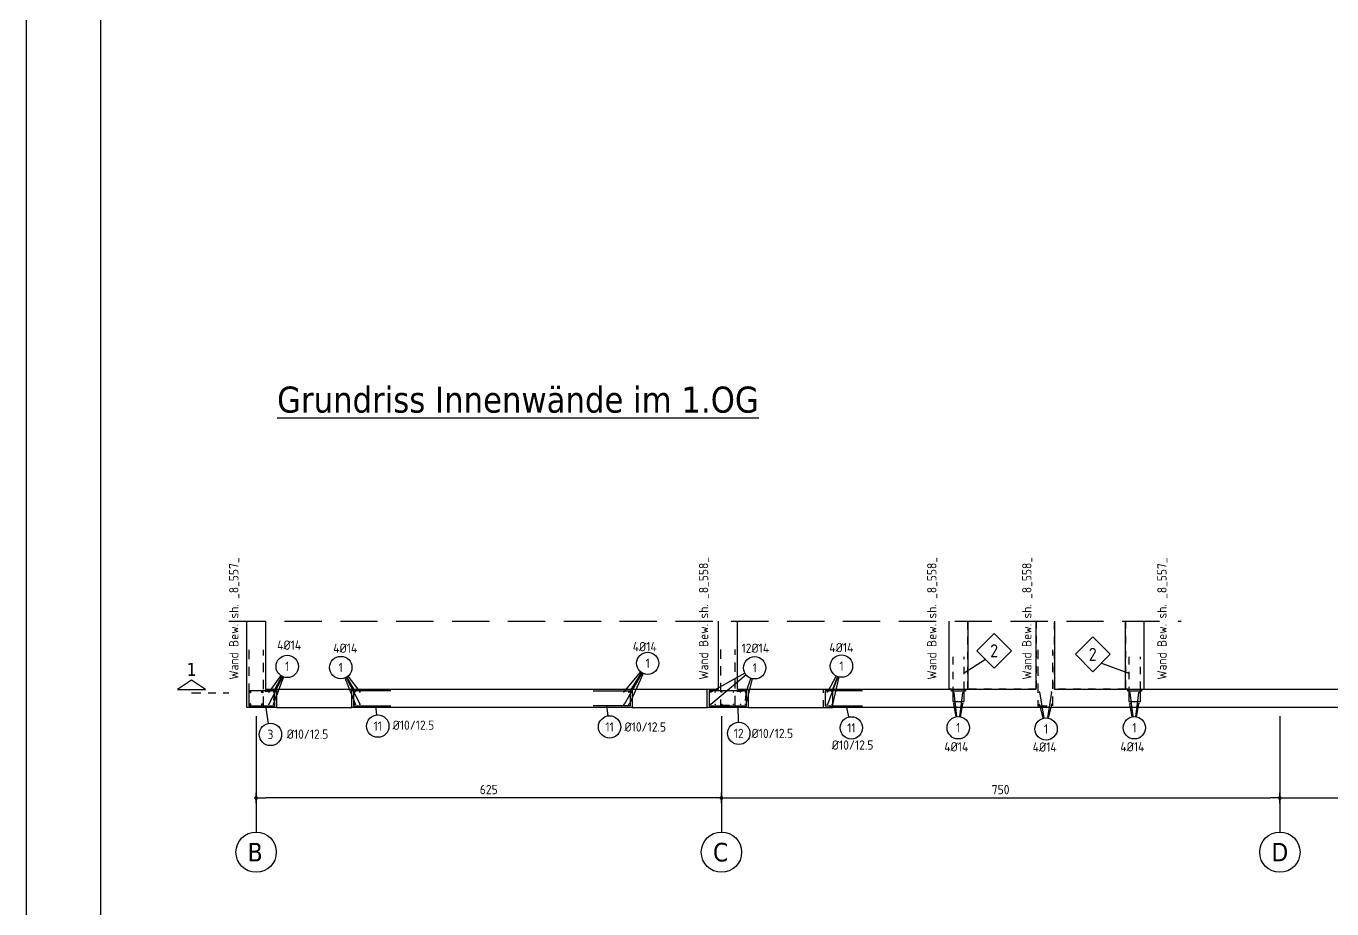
# Model space of a CAD drawing. Extents: x -4 to 83.9, y -5.7 to 50.5.
# Drawn here: x 6 to 23.54, y 17.32 to 29.18 of the extents above; entities that cross this region are included whole.
import ezdxf
from ezdxf.enums import TextEntityAlignment as Align

# ---------------------------------------------------------------- set-up
doc = ezdxf.new("R2010")
doc.units = 0
doc.header["$LTSCALE"] = 0.5
for name, pattern in [('AUSGEZOGEN', [1000.01, 1000, 0.01]), ('DASHDOTSMALL', [1.05, 0.5, -0.25, 0.05, -0.25]), ('DASHEDX2', [1.5, 1, -0.5]), ('DOT', [0.175, 0.05, -0.125]), ('HIDDEN', [0.375, 0.25, -0.125]), ('HIDDEN2', [0.187, 0.125, -0.062]), ('STRICHPUNKT2', [0.55, 0.25, -0.125, 0.05, -0.125])]:
    doc.linetypes.add(name, pattern=pattern)
for name, color, linetype in [('2.OG', 7, 'Continuous'), ('ACHSEN', 7, 'Continuous'), ('AFU', 7, 'Continuous'), ('BETON', 7, 'Continuous'), ('DRUEBER', 7, 'Continuous'), ('HBT', 7, 'Continuous'), ('HILFE', 7, 'Continuous'), ('MASSE', 7, 'Continuous'), ('OBJEKT', 7, 'Continuous'), ('RAHMEN', 7, 'Continuous'), ('RND', 7, 'Continuous'), ('RND-1', 7, 'Continuous'), ('SCHNITTE', 7, 'Continuous'), ('SFP_Achsen', 7, 'Continuous'), ('TEXT', 7, 'Continuous')]:
    doc.layers.add(name, color=color, linetype=linetype)
doc.styles.add('helv', font='tahoma.ttf')
doc.styles.add('txt', font='isocp.shx')
doc.linetypes.add('AFU_50K', pattern='A,0.15,["/",Standard,S=0.2,R=0,X=-0.01,Y=-0.1],0.07,["/",Standard,S=0.2,R=0,X=-0.01,Y=-0.1],0.15', length=0.37)
doc.dimstyles.new('DOT_I', dxfattribs={"dimscale": 0.5, "dimtxt": 0.25, "dimasz": 0.25, "dimexe": 0.1, "dimexo": 0.3, "dimgap": 0.1, "dimtad": 1, "dimdec": 3, "dimzin": 3, "dimtxsty": 'txt', "dimblk": 'DOT', "dimblk1": 'DOT', "dimblk2": 'DOT', "dimsah": 1, "dimcen": 0.1, "dimse1": 1, "dimse2": 1, "dimazin": 0, "dimtfac": 1, "dimtdec": 4, "dimtix": 1, "dimtmove": 2, "dimatfit": 3, "dimfxl": 0, "dimtvp": 1, "dimtolj": 1, "dimtzin": 0, "dimarcsym": 0})

# ---------------------------------------------------------------- blocks, each defined once
blk = doc.blocks.new('SCHN-2')
at = {"layer": 'SCHNITTE', "color": 6, "linetype": 'Continuous'}
blk.add_lwpolyline([(0.378, 0.088), (0, 0.34), (-0.378, 0.088)], close=True, dxfattribs=at)
at = {"layer": 'SCHNITTE', "color": 1, "linetype": 'DASHDOTSMALL', "style": 'helv'}
blk.add_attdef('SCHN-2', text='', height=0.35, dxfattribs=at).set_placement((0, 0.45), align=Align.CENTER)
blk = doc.blocks.new('DINA0')
at = {"layer": 'RAHMEN'}
blk.add_line((0, 84.1), (0, 0), dxfattribs=at)
at = {"layer": 'RAHMEN', "color": 5}
blk.add_line((2, 83.6), (2, 0.5), dxfattribs=at)
blk = doc.blocks.new('RND_HIN')
at = {"layer": 'RND', "color": 7, "linetype": 'Continuous'}
blk.add_circle((0, 0), 0.3, dxfattribs=at)
at = {"layer": 'RND', "color": 7, "linetype": 'Continuous', "style": 'txt'}
blk.add_attdef('POSI', text='', height=0.25, dxfattribs=at).set_placement((0, 0), align=Align.MIDDLE)
blk = doc.blocks.new('DOT')
at = {"layer": 'MASSE', "color": 7, "linetype": 'Continuous'}
for p, q in [((0, 0), (-1, 0)), ((0, 0.54), (0, -0.54))]:
    blk.add_line(p, q, dxfattribs=at)
at = {"layer": 'MASSE', "color": 7, "linetype": 'Continuous', "const_width": 0.2}
blk.add_lwpolyline([(-0.1, 0, 1), (0.1, 0, 1)], format="xyb", close=True, dxfattribs=at)
blk = doc.blocks.new('*D36')
at = {"layer": 'Defpoints', "color": 0, "linetype": 'AUSGEZOGEN', "transparency": 16777216}
for p in [(9.09, 18.809), (9.09, 18.809), (15.34, 18.809)]:
    blk.add_point(p, dxfattribs=at)
at = {"layer": 'MASSE', "color": 0, "linetype": 'AUSGEZOGEN', "lineweight": -2, "transparency": 16777216}
blk.add_line((15.215, 18.809), (9.215, 18.809), dxfattribs=at)
at = {"layer": 'MASSE', "color": 0, "linetype": 'AUSGEZOGEN', "lineweight": -2, "transparency": 16777216, "xscale": 0.125, "yscale": 0.125, "zscale": 0.125, "rotation": 180}
blk.add_blockref('DOT', (9.09, 18.809), dxfattribs=at)
at = {"layer": 'MASSE', "color": 0, "linetype": 'AUSGEZOGEN', "lineweight": -2, "transparency": 16777216, "xscale": 0.125, "yscale": 0.125, "zscale": 0.125}
blk.add_blockref('DOT', (15.34, 18.809), dxfattribs=at)
at = {"layer": 'MASSE', "color": 0, "linetype": 'AUSGEZOGEN', "transparency": 16777216, "insert": (12.215, 18.922), "char_height": 0.125, "attachment_point": 5, "style": 'txt'}
blk.add_mtext('\\A1;625', dxfattribs=at)
blk = doc.blocks.new('*D37')
at = {"layer": 'Defpoints', "color": 0, "linetype": 'AUSGEZOGEN', "transparency": 16777216}
for p in [(15.34, 18.809), (22.84, 18.809), (22.84, 18.809)]:
    blk.add_point(p, dxfattribs=at)
at = {"layer": 'MASSE', "color": 0, "linetype": 'AUSGEZOGEN', "lineweight": -2, "transparency": 16777216}
blk.add_line((15.465, 18.809), (22.715, 18.809), dxfattribs=at)
at = {"layer": 'MASSE', "color": 0, "linetype": 'AUSGEZOGEN', "lineweight": -2, "transparency": 16777216, "xscale": 0.125, "yscale": 0.125, "zscale": 0.125, "rotation": 180}
blk.add_blockref('DOT', (15.34, 18.809), dxfattribs=at)
at = {"layer": 'MASSE', "color": 0, "linetype": 'AUSGEZOGEN', "lineweight": -2, "transparency": 16777216, "xscale": 0.125, "yscale": 0.125, "zscale": 0.125}
blk.add_blockref('DOT', (22.84, 18.809), dxfattribs=at)
at = {"layer": 'MASSE', "color": 0, "linetype": 'AUSGEZOGEN', "transparency": 16777216, "insert": (19.09, 18.922), "char_height": 0.125, "attachment_point": 5, "style": 'txt'}
blk.add_mtext('\\A1;750', dxfattribs=at)
blk = doc.blocks.new('*D38')
at = {"layer": 'Defpoints', "color": 0, "linetype": 'AUSGEZOGEN', "transparency": 16777216}
for p in [(22.84, 18.809), (30.34, 18.809), (30.34, 18.809)]:
    blk.add_point(p, dxfattribs=at)
at = {"layer": 'MASSE', "color": 0, "linetype": 'AUSGEZOGEN', "lineweight": -2, "transparency": 16777216}
blk.add_line((22.965, 18.809), (30.215, 18.809), dxfattribs=at)
at = {"layer": 'MASSE', "color": 0, "linetype": 'AUSGEZOGEN', "lineweight": -2, "transparency": 16777216, "xscale": 0.125, "yscale": 0.125, "zscale": 0.125, "rotation": 180}
blk.add_blockref('DOT', (22.84, 18.809), dxfattribs=at)
at = {"layer": 'MASSE', "color": 0, "linetype": 'AUSGEZOGEN', "lineweight": -2, "transparency": 16777216, "xscale": 0.125, "yscale": 0.125, "zscale": 0.125}
blk.add_blockref('DOT', (30.34, 18.809), dxfattribs=at)
at = {"layer": 'MASSE', "color": 0, "linetype": 'AUSGEZOGEN', "transparency": 16777216, "insert": (26.59, 18.922), "char_height": 0.125, "attachment_point": 5, "style": 'txt'}
blk.add_mtext('\\A1;750', dxfattribs=at)

msp = doc.modelspace()

# ---------------------------------------------------------------- linework, layer by layer
at = {"layer": '2.OG', "color": 7, "linetype": 'DOT', "lineweight": -2}
for p, q in [((8.9655, 20.0233), (8.9655, 21.1855)), ((9.2155, 21.1855), (9.2155, 20.2733)), ((15.3005, 20.2733), (15.3005, 21.1855)), ((15.5505, 21.1855), (15.5505, 20.2733)), ((18.4005, 20.2733), (18.4005, 21.1855)), ((18.6505, 20.2733), (18.6505, 21.1855)), ((19.5655, 21.1855), (19.5655, 20.2733)), ((19.8155, 20.2733), (19.8155, 21.1855)), ((20.7655, 21.1855), (20.7655, 20.2733)), ((21.0155, 21.1855), (21.0155, 20.2733)), ((9.2155, 20.2733), (9.3655, 20.2733)), ((9.3655, 20.2733), (9.3655, 20.0233)), ((10.3755, 20.2733), (14.1405, 20.2733)), ((10.3755, 20.0233), (10.3755, 20.2733)), ((14.1405, 20.2733), (14.1405, 20.0233)), ((15.1505, 20.0233), (15.1505, 20.2733)), ((15.1505, 20.2733), (15.3005, 20.2733)), ((15.5505, 20.2733), (15.7005, 20.2733)), ((15.7005, 20.2733), (15.7005, 20.0233)), ((16.7105, 20.0233), (16.7105, 20.2733)), ((16.7105, 20.2733), (18.4005, 20.2733)), ((19.5655, 20.2733), (18.6505, 20.2733)), ((20.7655, 20.2733), (19.8155, 20.2733)), ((21.0155, 20.2733), (31.8905, 20.2733)), ((9.3655, 20.0233), (8.9655, 20.0233)), ((14.1405, 20.0233), (10.3755, 20.0233)), ((15.7005, 20.0233), (15.1505, 20.0233)), ((32.2905, 20.0233), (16.7105, 20.0233))]:
    msp.add_line(p, q, dxfattribs=at)
at = {"layer": 'ACHSEN', "color": 140, "linetype": 'AUSGEZOGEN'}
for p, q in [((9.0905, 19.9082), (9.0905, 18.3513)), ((15.3405, 19.9082), (15.3405, 18.3513)), ((22.8405, 19.9082), (22.8405, 18.3513))]:
    msp.add_line(p, q, dxfattribs=at)
at = {"layer": 'AFU', "color": 8, "linetype": 'AFU_50K'}
for p, q in [((18.4004, 20.2733), (18.6504, 20.2733)), ((20.7654, 20.2733), (21.0154, 20.2733))]:
    msp.add_line(p, q, dxfattribs=at)
at = {"layer": 'BETON', "color": 6, "linetype": 'AUSGEZOGEN', "lineweight": -2}
for p, q in [((8.9655, 20.0233), (8.9655, 21.1855)), ((9.2155, 21.1855), (9.2155, 20.2733)), ((15.3005, 20.2733), (15.3005, 21.1855)), ((15.5505, 21.1855), (15.5505, 20.2733)), ((18.4005, 20.2733), (18.4005, 21.1855)), ((18.6505, 21.1855), (18.6505, 20.2733)), ((19.5655, 20.2733), (19.5655, 21.1855)), ((19.8155, 21.1855), (19.8155, 20.2733)), ((20.7655, 20.2733), (20.7655, 21.1855)), ((21.0155, 21.1855), (21.0155, 20.2733)), ((9.2155, 20.2733), (9.3655, 20.2733)), ((9.3655, 20.2733), (9.3655, 20.0233)), ((15.1505, 20.0233), (15.1505, 20.2733)), ((15.1505, 20.2733), (15.3005, 20.2733)), ((15.5505, 20.2733), (15.7005, 20.2733)), ((15.7005, 20.2733), (15.7005, 20.0233)), ((16.8355, 20.0233), (16.8355, 20.2733)), ((16.8355, 20.2733), (18.4005, 20.2733)), ((18.6505, 20.2733), (19.5655, 20.2733)), ((19.8155, 20.2733), (20.7655, 20.2733)), ((21.0155, 20.2733), (26.0855, 20.2733)), ((9.3655, 20.0233), (8.9655, 20.0233)), ((15.7005, 20.0233), (15.1505, 20.0233)), ((26.0855, 20.0233), (16.8355, 20.0233))]:
    msp.add_line(p, q, dxfattribs=at)
msp.add_lwpolyline([(10.3755, 20.2733), (14.1405, 20.2733), (14.1405, 20.0233), (10.3755, 20.0233)], close=True, dxfattribs=at)
at = {"layer": 'DRUEBER', "color": 7, "linetype": 'HIDDEN2'}
for p, q in [((18.4004, 20.2733), (18.6504, 20.2733)), ((18.4004, 20.2733), (18.6504, 20.2733)), ((18.4005, 20.2733), (18.6505, 20.2733)), ((18.4005, 20.2733), (18.6505, 20.2733)), ((20.7654, 20.2733), (21.0154, 20.2733)), ((20.7654, 20.2733), (21.0154, 20.2733)), ((20.7655, 20.2733), (21.0155, 20.2733)), ((20.7655, 20.2733), (21.0155, 20.2733))]:
    msp.add_line(p, q, dxfattribs=at)
at = {"layer": 'HBT', "color": 102, "linetype": 'AUSGEZOGEN'}
for p, q in [((18.4324, 20.2733), (18.4004, 20.2733)), ((18.6184, 20.2733), (18.6504, 20.2733)), ((20.7974, 20.2733), (20.7654, 20.2733)), ((20.9834, 20.2733), (21.0154, 20.2733))]:
    msp.add_line(p, q, dxfattribs=at)
at = {"layer": 'HBT', "color": 1, "linetype": 'Continuous'}
for points in [[(18.7698, 20.787), (19.0032, 21.0203), (19.2365, 20.787), (19.0032, 20.5536)], [(20.0935, 20.7393), (20.3268, 20.9726), (20.5602, 20.7393), (20.3268, 20.5059)]]:
    msp.add_lwpolyline(points, close=True, dxfattribs=at)
at = {"layer": 'HBT', "color": 1, "linetype": 'HIDDEN2'}
for points in [[(18.4484, 20.7033), (18.4484, 20.2733), (18.4484, 20.2433)], [(18.6024, 20.2433), (18.6024, 20.2733), (18.6024, 20.7033)], [(20.8134, 20.7033), (20.8134, 20.2733), (20.8134, 20.2433)], [(20.9674, 20.2433), (20.9674, 20.2733), (20.9674, 20.7033)], [(18.4484, 20.2433), (18.4484, 20.1033), (18.6024, 20.1033), (18.6024, 20.2433)], [(20.8134, 20.2433), (20.8134, 20.1033), (20.9674, 20.1033), (20.9674, 20.2433)]]:
    msp.add_lwpolyline(points, dxfattribs=at)
at = {"layer": 'HBT', "color": 102, "linetype": 'AUSGEZOGEN'}
for points in [[(18.6184, 20.2733), (18.6184, 20.2433), (18.4324, 20.2433), (18.4324, 20.2733)], [(20.9834, 20.2733), (20.9834, 20.2433), (20.7974, 20.2433), (20.7974, 20.2733)]]:
    msp.add_lwpolyline(points, dxfattribs=at)
at = {"layer": 'HBT', "color": 1, "linetype": 'AUSGEZOGEN'}
for points in [[(18.4484, 20.2433), (18.4484, 20.1033), (18.6024, 20.1033), (18.6024, 20.2433)], [(20.8134, 20.2433), (20.8134, 20.1033), (20.9674, 20.1033), (20.9674, 20.2433)]]:
    msp.add_lwpolyline(points, dxfattribs=at)
at = {"layer": 'HILFE', "color": 102, "linetype": 'DASHEDX2'}
msp.add_line((8.7228, 21.1855), (21.5158, 21.1855), dxfattribs=at)
at = {"layer": 'HILFE', "color": 102, "linetype": 'AUSGEZOGEN'}
for p, q in [((18.8865, 20.6703), (18.6024, 20.4883)), ((20.4435, 20.6226), (20.8134, 20.4883))]:
    msp.add_line(p, q, dxfattribs=at)
at = {"layer": 'OBJEKT', "color": 7, "linetype": 'AUSGEZOGEN'}
for p, q in [((9.3655, 20.2733), (10.3755, 20.2733)), ((14.1405, 20.2733), (15.1505, 20.2733)), ((15.7005, 20.2733), (16.8355, 20.2733)), ((9.3655, 20.0233), (10.3755, 20.0233)), ((14.1405, 20.0233), (15.1505, 20.0233)), ((15.7005, 20.0233), (16.8355, 20.0233))]:
    msp.add_line(p, q, dxfattribs=at)
at = {"layer": 'RND', "color": 102, "linetype": 'AUSGEZOGEN'}
for p, q in [((9.4217, 20.4544), (9.2633, 20.2322)), ((9.4437, 20.4414), (9.2633, 20.0667)), ((9.4361, 20.4453), (9.3182, 20.2322)), ((9.4562, 20.4361), (9.3182, 20.0667)), ((10.2831, 20.422), (10.4239, 20.0667)), ((10.2978, 20.4288), (10.4888, 20.0667)), ((10.3046, 20.4326), (10.4239, 20.2322)), ((10.321, 20.4439), (10.4888, 20.2322)), ((14.2532, 20.504), (14.0239, 20.2322)), ((14.2754, 20.4885), (14.0339, 20.0667)), ((14.2682, 20.4929), (14.0989, 20.2322)), ((14.2878, 20.4821), (14.0989, 20.0667)), ((15.6552, 20.4856), (15.1956, 20.2322)), ((15.6713, 20.4622), (15.1956, 20.0667)), ((15.7344, 20.4174), (15.6657, 20.2322)), ((15.7508, 20.4124), (15.6657, 20.0667)), ((16.8818, 20.449), (16.7653, 20.2322)), ((16.9014, 20.4402), (16.7653, 20.0667)), ((16.8995, 20.4409), (16.8203, 20.2322)), ((16.918, 20.4352), (16.8303, 20.0667)), ((18.5035, 19.9017), (18.4665, 20.2226)), ((18.54, 19.9014), (18.5822, 20.2276)), ((19.6751, 19.8838), (19.6157, 20.2322)), ((19.7234, 19.8841), (19.7777, 20.2322)), ((20.8685, 19.9017), (20.8315, 20.2226)), ((20.905, 19.9014), (20.9472, 20.2276)), ((9.2585, 19.8113), (9.2196, 20.0483)), ((10.7104, 19.9242), (10.6988, 20.0483)), ((13.819, 19.9126), (13.8018, 20.0483)), ((15.5695, 19.827), (15.5645, 20.0483)), ((17.0533, 19.8973), (17.0202, 20.0483)), ((18.4935, 19.9002), (18.4615, 20.0741)), ((18.5489, 19.9), (18.5822, 20.0741)), ((19.6631, 19.8812), (19.6157, 20.0667)), ((19.7345, 19.882), (19.7777, 20.0667)), ((20.8585, 19.9002), (20.8265, 20.0741)), ((20.9139, 19.9), (20.9472, 20.0741))]:
    msp.add_line(p, q, dxfattribs=at)
at = {"layer": 'RND', "color": 7, "linetype": 'HIDDEN'}
for points in [[(8.9905, 20.7983), (8.9905, 20.0483), (9.1905, 20.0483), (9.1905, 20.7983)], [(15.3255, 20.8054), (15.3255, 20.0554), (15.5255, 20.0554), (15.5255, 20.8054)], [(19.5905, 20.7984), (19.5905, 20.0484), (19.7905, 20.0484), (19.7905, 20.7984)]]:
    msp.add_lwpolyline(points, dxfattribs=at)
at = {"layer": 'RND', "color": 7, "linetype": 'AUSGEZOGEN', "const_width": 0.01}
for points in [[(9.2533, 20.2322, 1), (9.2633, 20.2322, 1)], [(9.3182, 20.2322, 1), (9.3282, 20.2322, 1)], [(10.4139, 20.2322, 1), (10.4239, 20.2322, 1)], [(10.4788, 20.2322, 1), (10.4888, 20.2322, 1)], [(14.0239, 20.2322, 1), (14.0339, 20.2322, 1)], [(14.0889, 20.2322, 1), (14.0989, 20.2322, 1)], [(15.1856, 20.2322, 1), (15.1956, 20.2322, 1)], [(15.2505, 20.2322, 1), (15.2605, 20.2322, 1)], [(15.3409, 20.2322, 1), (15.3509, 20.2322, 1)], [(15.4951, 20.2322, 1), (15.5051, 20.2322, 1)], [(15.5908, 20.2322, 1), (15.6008, 20.2322, 1)], [(15.6557, 20.2322, 1), (15.6657, 20.2322, 1)], [(16.7553, 20.2322, 1), (16.7653, 20.2322, 1)], [(16.8203, 20.2322, 1), (16.8303, 20.2322, 1)], [(18.4565, 20.2226, 1), (18.4665, 20.2226, 1)], [(18.5772, 20.2226, 1), (18.5872, 20.2226, 1)], [(19.6057, 20.2322, 1), (19.6157, 20.2322, 1)], [(19.7677, 20.2322, 1), (19.7777, 20.2322, 1)], [(20.8215, 20.2226, 1), (20.8315, 20.2226, 1)], [(20.9422, 20.2226, 1), (20.9522, 20.2226, 1)], [(9.2533, 20.0667, 1), (9.2633, 20.0667, 1)], [(9.3182, 20.0667, 1), (9.3282, 20.0667, 1)], [(10.4139, 20.0667, 1), (10.4239, 20.0667, 1)], [(10.4788, 20.0667, 1), (10.4888, 20.0667, 1)], [(14.0239, 20.0667, 1), (14.0339, 20.0667, 1)], [(14.0889, 20.0667, 1), (14.0989, 20.0667, 1)], [(15.1856, 20.0667, 1), (15.1956, 20.0667, 1)], [(15.2505, 20.0667, 1), (15.2605, 20.0667, 1)], [(15.3409, 20.0667, 1), (15.3509, 20.0667, 1)], [(15.4951, 20.0667, 1), (15.5051, 20.0667, 1)], [(15.5908, 20.0667, 1), (15.6008, 20.0667, 1)], [(15.6557, 20.0667, 1), (15.6657, 20.0667, 1)], [(16.7553, 20.0667, 1), (16.7653, 20.0667, 1)], [(16.8203, 20.0667, 1), (16.8303, 20.0667, 1)], [(18.4565, 20.0791, 1), (18.4665, 20.0791, 1)], [(18.5772, 20.0791, 1), (18.5872, 20.0791, 1)], [(19.6057, 20.0667, 1), (19.6157, 20.0667, 1)], [(19.7677, 20.0667, 1), (19.7777, 20.0667, 1)], [(20.8215, 20.0791, 1), (20.8315, 20.0791, 1)], [(20.9422, 20.0791, 1), (20.9522, 20.0791, 1)]]:
    msp.add_lwpolyline(points, format="xyb", close=True, dxfattribs=at)
at = {"layer": 'RND', "color": 7, "linetype": 'AUSGEZOGEN'}
for centre in [(9.0074, 20.2322), (9.1744, 20.2322), (9.0074, 20.0667), (9.1744, 20.0667)]:
    msp.add_circle(centre, 0.01, dxfattribs=at)
at = {"layer": 'RND-1', "color": 1, "linetype": 'AUSGEZOGEN'}
for points in [[(9.3291, 20.1188), (9.3405, 20.2483), (8.9905, 20.2483), (8.9905, 20.0483), (9.3405, 20.0483), (9.3405, 20.2483), (9.2109, 20.237)], [(10.9005, 20.2483), (10.4005, 20.2483), (10.4005, 20.0483), (10.9005, 20.0483)], [(13.6155, 20.2483), (14.1155, 20.2483), (14.1155, 20.0483), (13.6155, 20.0483)], [(15.6641, 20.1188), (15.6755, 20.2483), (15.1755, 20.2483), (15.1755, 20.0483), (15.6755, 20.0483), (15.6755, 20.2483), (15.5459, 20.237)], [(17.2355, 20.2483), (16.7355, 20.2483), (16.7355, 20.0483), (17.2355, 20.0483)]]:
    msp.add_lwpolyline(points, dxfattribs=at)
at = {"layer": 'SCHNITTE', "color": 6, "linetype": 'STRICHPUNKT2'}
msp.add_line((8.2236, 20.2238), (8.7236, 20.2238), dxfattribs=at)
at = {"layer": 'SFP_Achsen', "color": 7, "linetype": 'AUSGEZOGEN'}
for centre in [(9.0905, 18.0808), (15.3405, 18.0808), (22.8405, 18.0808)]:
    msp.add_circle(centre, 0.2705, dxfattribs=at)

# ---------------------------------------------------------------- block references
at = {"layer": 'RAHMEN', "color": 7, "linetype": 'AUSGEZOGEN', "xscale": 0.5, "yscale": 0.5, "zscale": 0.5}
msp.add_blockref('DINA0', (6.0012, 1.4073), dxfattribs=at)
at = {"layer": 'RND', "color": 7, "linetype": 'AUSGEZOGEN', "xscale": 0.5, "yscale": 0.5, "zscale": 0.5}
for p, values in [((9.5087, 20.5766), {'POSI': '1'}), ((10.2278, 20.5615), {'POSI': '1'}), ((14.3499, 20.6187), {'POSI': '1'}), ((15.7866, 20.5581), {'POSI': '1'}), ((16.9527, 20.5812), {'POSI': '1'}), ((10.7242, 19.7748), {'POSI': '11'}), ((13.8379, 19.7638), {'POSI': '11'}), ((15.5729, 19.6771), {'POSI': '12'}), ((17.0853, 19.7508), {'POSI': '11'}), ((18.5207, 19.7527), {'POSI': '1'}), ((19.7003, 19.7359), {'POSI': '1'}), ((20.8857, 19.7527), {'POSI': '1'}), ((9.2828, 19.6632), {'POSI': '3'})]:
    msp.add_blockref('RND_HIN', p, dxfattribs=at).add_auto_attribs(values)
at = {"layer": 'SCHNITTE', "color": 6, "linetype": 'STRICHPUNKT2', "xscale": 0.5, "yscale": 0.5, "zscale": 0.5}
msp.add_blockref('SCHN-2', (8.2236, 20.2238), dxfattribs=at).add_auto_attribs({'SCHN-2': '1'})

# ---------------------------------------------------------------- texts
at = {"layer": 'HBT', "color": 1, "linetype": 'Continuous', "style": 'txt'}
for p in [(19.0032, 20.699), (20.3268, 20.6513)]:
    msp.add_attdef('2', text='?', height=0.175, dxfattribs=at).set_placement(p, align=Align.CENTER)
at = {"layer": 'SFP_Achsen', "color": 6, "linetype": 'AUSGEZOGEN', "style": 'helv'}
for s, p in [('B', (8.9764, 17.9564)), ('C', (15.2264, 17.9564)), ('D', (22.7264, 17.9564))]:
    msp.add_text(s, height=0.25, dxfattribs=at).set_placement(p)
at = {"layer": 'TEXT', "color": 5, "linetype": 'AUSGEZOGEN', "style": 'helv'}
msp.add_text('%%UGrundriss Innenwände im 1.OG%%U ', height=0.35, dxfattribs=at).set_placement((9.3726, 23.9863))
at = {"layer": 'TEXT', "color": 7, "linetype": 'AUSGEZOGEN', "style": 'txt'}
for s, p in [('Wand Bew. sh. _8_557_', (8.8534, 20.398)), ('Wand Bew. sh. _8_558_', (15.1626, 20.398)), ('Wand Bew. sh. _8_558_', (18.2281, 20.398)), ('Wand Bew. sh. _8_558_', (19.5042, 20.398)), ('Wand Bew. sh. _8_557_', (21.319, 20.398))]:
    msp.add_text(s, height=0.125, rotation=90, dxfattribs=at).set_placement(p)
for s, p in [('4%%C14', (9.3732, 20.8005)), ('4%%C14', (10.1264, 20.7589)), ('4%%C14', (14.1487, 20.7796)), ('12%%C14', (15.6103, 20.7589)), ('4%%C14', (16.7897, 20.7678)), ('%%C10/12.5', (10.9237, 19.7248)), ('%%C10/12.5', (14.0376, 19.7008)), ('%%C10/12.5', (9.5012, 19.6044)), ('%%C10/12.5', (15.7441, 19.6141)), ('%%C10/12.5', (16.8224, 19.4581)), ('4%%C14', (18.333, 19.4345)), ('4%%C14', (19.5207, 19.4306)), ('4%%C14', (20.698, 19.4345))]:
    msp.add_text(s, height=0.125, dxfattribs=at).set_placement(p)

# ---------------------------------------------------------------- dimensions: what is measured, and where the dimension line sits
at = {"layer": 'MASSE', "color": 7, "linetype": 'AUSGEZOGEN'}
for base, p1, p2, picture, middle in [((9.0905, 18.8095), (15.3405, 18.8095), (9.0905, 18.8095), '*D36', (12.2155, 18.922)), ((22.8405, 18.8095), (15.3405, 18.8095), (22.8405, 18.8095), '*D37', (19.0905, 18.922)), ((30.3405, 18.8095), (22.8405, 18.8095), (30.3405, 18.8095), '*D38', (26.5905, 18.922))]:
    dim = msp.add_linear_dim(base=base, p1=p1, p2=p2, dimstyle='DOT_I', override={"dimdec": 0, "dimlfac": 100}, dxfattribs=at)
    dim.commit()
    dim.dimension.update_dxf_attribs({"geometry": picture, "text_midpoint": middle})

doc.saveas('drawing.dxf')
